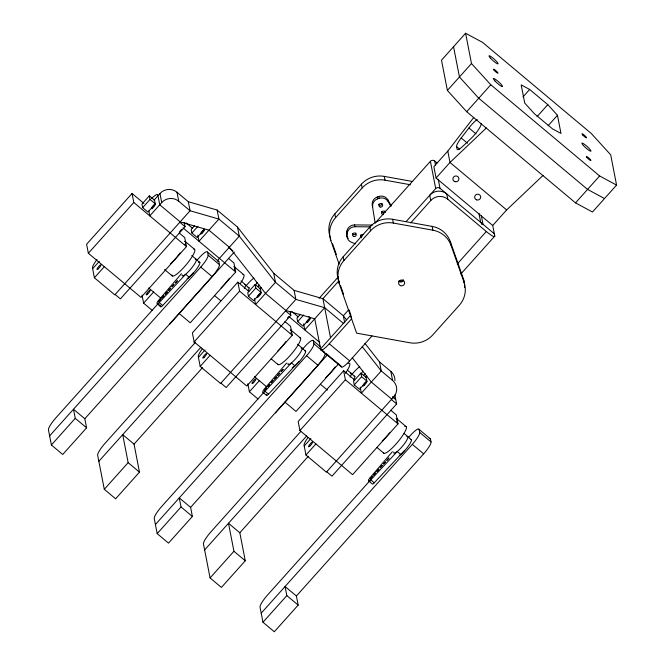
<?xml version="1.0" encoding="UTF-8"?>
<svg xmlns="http://www.w3.org/2000/svg" width="665" height="665" viewBox="0 0 665 665"><rect width="100%" height="100%" fill="white"/><g stroke="black" fill="none" stroke-linecap="round" stroke-linejoin="round"><path stroke-width="1" d="M355.584 243.814L351.685 242.384A7.548 7.298 -11 0 1 347.03 234.213L346.98 230.888A7.548 7.298 -11 0 1 354.536 224.92L372.475 225.069M347.03 234.213L346.98 230.888M460.853 273.98L494.785 236.075L492.723 225.477L436.074 178.012L433.863 166.657L447.786 151.105L473.771 117.431M481.177 123.69A12.078 2.427 -50 0 1 470.986 138.528L462.807 146.275A12.078 2.427 -50 0 1 457.096 149.209L456.589 146.591A12.078 2.427 -50 0 1 461.194 137.988L468.933 127.971A12.078 2.427 -50 0 1 477.179 119.467M181.445 273.697L158.711 300.206A3.017 0.607 -50 0 0 157.073 302.949L157.239 303.822L160.755 306.765A3.017 0.607 -50 0 0 162.684 305.526L193.224 272.874M286.565 363.115L264.495 388.834A3.017 0.607 -50 0 0 262.858 391.577L263.032 392.458L266.549 395.401A3.017 0.607 -50 0 0 268.477 394.162L299.017 361.502M404.129 450.862L374.262 482.798A3.017 0.607 -50 0 1 372.334 484.037L368.817 481.094L368.651 480.213A3.017 0.607 -50 0 1 370.289 477.47L392.35 451.743M143.923 203.415L132.052 193.473L86.6 244.254L88.354 253.274L141.013 297.396L186.474 246.615L184.72 237.596L179.209 232.974M88.354 253.274L133.806 202.493L132.052 193.473M149.326 195.834L141.969 204.055L142.667 207.638L147.929 212.044L155.278 203.831L154.579 200.24L149.326 195.834L150.024 199.425L155.278 203.831M142.667 207.638L150.024 199.425M92.643 268.743L99.268 261.345M154.006 200.198L159.966 193.532A12.078 11.679 -11 0 1 176.99 192.243L188.328 201.744L217.139 210.04L237.538 227.131L273.714 273.282L294.113 290.381L322.924 298.676L343.331 315.767L346.498 319.815M188.328 201.744L190.082 210.763L114.796 294.861L94.397 277.771L104.338 266.665M343.514 323.473L324.678 307.696L295.867 299.4L275.468 282.309L239.292 236.158L218.893 219.068L190.082 210.763L178.744 201.271A12.078 11.679 -11 0 0 161.72 202.559L149.791 215.884L148.819 210.872M179.583 231.736L181.653 229.425M184.222 222.359L185.061 226.657L120.39 298.893L115.136 294.487M194.529 225.709L191.188 229.45L191.886 233.033L197.148 237.438L204.496 229.226M191.886 233.033L197.904 226.316M152.243 310.397L143.607 303.165L153.549 292.06M158.179 303.581L55.818 417.928A12.078 2.427 -50 0 0 48.454 429.848L51.396 444.985L62.726 454.486L86.591 427.828L84.821 418.742L73.491 409.249L75.253 418.327L86.591 427.828M196.915 260.314L198.985 257.995A12.078 2.427 -50 0 1 207.53 252.143L218.868 261.636L219.45 264.67A12.078 2.427 -50 0 1 212.085 276.582L84.821 418.742M49.626 435.899L200.755 267.081A12.078 2.427 -50 0 0 208.12 255.169L207.53 252.143M51.396 444.985L75.253 418.327M217.347 260.68L239.292 236.158L237.538 227.131M169.608 324.287L234.279 252.052M228.428 258.369L233.939 262.991L235.693 272.01L190.232 322.791L179.218 313.556M248.918 291.386L237.846 282.11L192.385 332.882L194.371 343.074M465.6 33.25L441.502 60.174L447.387 90.457L466.697 111.703L575.508 202.875L592.473 212.01L616.571 185.086L610.686 154.804L591.368 133.557L482.557 42.385L465.6 33.25L471.485 63.532L490.803 84.779L599.614 175.951L616.571 185.086M237.846 282.11L239.6 291.129L194.138 341.91L246.798 386.033L292.259 335.251L290.505 326.224L284.994 321.611M195.635 342.109L105.028 443.322A12.078 2.427 -50 0 0 97.664 455.234L104.289 489.299L115.619 498.8L139.484 472.142L134.039 444.137L122.709 434.636L128.154 462.649L139.484 472.142M246.125 285.709L248.203 283.39A12.078 2.427 -50 0 1 253.997 277.995M255.111 284.47L247.754 292.683L248.452 296.274L253.714 300.68L261.071 292.467L260.372 288.876L255.111 284.47L255.809 288.061L261.071 292.467M98.844 461.294L200.863 347.329M248.452 296.274L255.809 288.061M198.428 357.379L205.053 349.973M259.791 288.834L261.121 287.355M330.123 236.89A24.156 23.35 -11 0 1 334.836 213.897L361.444 184.18A24.156 23.35 -11 0 1 384.287 176.383L412.699 181.52M294.113 290.381L295.867 299.4L220.581 383.497L200.182 366.407L210.123 355.301M447.387 90.457L471.485 63.532M339.133 264.188L330.862 240.672A24.156 23.35 -11 0 1 335.567 217.688L362.176 187.962A24.156 23.35 -11 0 1 385.018 180.173L410.388 184.754M134.039 444.137L202.509 367.645M104.289 489.299L128.154 462.649M466.697 111.703L490.803 84.779M287.438 318.061L288.818 316.523L319.707 342.4M290.181 311.852L290.846 315.293L226.183 387.529L220.921 383.123M343.173 256.79L369.782 227.064A24.156 23.35 -11 0 1 392.624 219.275L432.192 226.416A24.156 23.35 -11 0 1 450.33 241.611L463.297 278.485L464.029 282.268A24.156 23.35 -11 0 1 459.324 305.26L432.715 334.977A24.156 23.35 -11 0 1 409.873 342.774L356.64 333.157L339.2 283.556L338.46 279.774A24.156 23.35 -11 0 1 343.173 256.79L343.905 260.572A24.156 23.35 -11 0 0 339.2 283.556M375.368 222.783L430.405 161.304A3.051 2.951 -11 0 1 434.694 161.038M343.905 260.572L370.513 230.846A24.156 23.35 -11 0 1 393.356 223.058L432.932 230.206A24.156 23.35 -11 0 1 451.07 245.402L464.029 282.268M300.322 314.346L296.972 318.078L297.671 321.669L302.932 326.074L310.289 317.862L308.784 316.598M297.671 321.669L303.689 314.944M319.134 298.311L338.402 276.781M338.518 281.253L322.924 298.676L330.53 337.778M436.074 178.012L449.989 162.46L486.406 127.938M258.028 399.025L249.4 391.793L259.342 380.688M324.678 307.696L304.794 329.915L303.622 323.897M406.124 221.603L435.7 188.561A3.051 2.951 -11 0 1 439.989 188.286M522.964 96.94L529.664 89.459L547.802 104.654L557.453 115.278L560.986 133.449L552.507 128.877L534.369 113.682L524.718 103.058L521.185 84.887L529.664 89.459M410.679 222.966L430.77 200.522A12.078 11.679 -11 0 1 447.786 199.234L486.306 231.503A12.078 1.904 41.8 0 0 494.785 236.075M263.972 392.217L161.603 506.564A12.078 2.427 -50 0 0 154.238 518.476L157.181 533.621L168.519 543.114L192.376 516.464L190.614 507.378L179.276 497.877L181.046 506.963L192.376 516.464M302.7 348.95L304.778 346.631A12.078 2.427 -50 0 1 313.315 340.779L320.123 346.473M155.419 524.535L306.54 355.717A12.078 2.427 -50 0 0 313.905 343.805L313.315 340.779M348.751 309.707L343.331 315.767L344.694 322.783M157.181 533.621L181.046 506.963M372.009 335.933L349.674 360.879A12.078 2.427 -50 0 1 341.137 366.731L320.729 349.64A12.078 2.427 -50 0 0 329.275 343.78L351.602 318.834L351.053 316M537.087 116.616L547.802 104.654M190.614 507.378L317.878 365.21A12.078 2.427 -50 0 0 325.243 353.298L313.905 343.805M275.401 412.923L327.704 354.495M548.085 125.752L557.453 115.278M338.726 363.722L296.016 411.427L285.002 402.192M354.703 380.014L343.63 370.738L298.178 421.519L299.932 430.546L352.591 474.66L398.044 423.888L396.29 414.86L390.787 410.247M299.932 430.546L345.384 379.765L343.63 370.738M300.738 431.519L210.822 531.958A12.078 2.427 -50 0 0 203.457 543.87L210.074 577.935L221.412 587.436L245.269 560.778L239.824 532.765L228.494 523.272L233.939 551.285L245.269 560.778M351.918 374.345L353.988 372.026A12.078 2.427 -50 0 1 359.79 366.631M457.221 263.997L486.306 231.503M492.723 225.477L506.647 209.932L543.064 175.41M360.904 373.107L353.547 381.319L354.246 384.91L359.499 389.316L366.856 381.103L366.157 377.512L360.904 373.107L361.594 376.689L366.856 381.103M204.629 549.93L306.648 435.966M354.246 384.91L361.594 376.689M304.213 446.015L310.846 438.609M365.584 377.462L366.905 375.983M364.902 343.298L379.499 361.918L390.837 371.411L392.591 380.438A12.078 11.679 -11 0 1 393.705 396.922L326.374 472.133L305.966 455.035L315.908 443.929M239.824 532.765L308.302 456.281M210.074 577.935L233.939 551.285M575.508 202.875L599.614 175.951M392.791 397.113L395.8 399.632L396.631 403.921L331.968 476.165L326.706 471.751M369.757 480.853L267.397 595.2A12.078 2.427 -50 0 0 260.023 607.112L262.974 622.257L274.304 631.75L298.169 605.092L296.399 596.006L285.069 586.513L286.831 595.599L298.169 605.092M408.493 437.587L410.563 435.267A12.078 2.427 -50 0 1 419.108 429.407L430.438 438.908L431.028 441.934A12.078 2.427 -50 0 1 423.663 453.846L296.399 596.006M261.204 613.172L412.333 444.353A12.078 2.427 -50 0 0 419.698 432.441L419.108 429.407M262.974 622.257L286.831 595.599M157.239 303.822A3.017 0.607 -50 0 0 159.176 302.583L185.66 274.263L189.168 277.205M263.032 392.458A3.017 0.607 -50 0 0 264.961 391.219L291.445 362.899L294.961 365.841M368.817 481.094A3.017 0.607 -50 0 0 370.746 479.856L397.238 451.535L400.746 454.478M375.143 223.099L372.284 205.086A7.548 7.298 -11 0 1 377.313 196.998L378.801 196.491A7.548 7.298 -11 0 1 387.836 199.783L391.361 205.967M372.284 205.086L372.641 206.915A7.548 7.298 -11 0 1 377.67 198.827L379.158 198.32A7.548 7.298 -11 0 1 388.185 201.611L390.704 206.025M347.338 232.708A7.548 7.298 -11 0 1 354.894 226.74L370.829 226.881M604.518 198.552L587.561 189.409L478.75 98.245L459.44 76.99L453.547 46.708M468.933 127.971L476.015 133.898M461.194 137.988L467.495 143.266M456.589 146.591L459.731 149.226M506.647 209.932L449.989 162.46L447.786 151.105M437.055 162.992L434.702 161.021L435.492 165.061M494.344 233.806L440.006 188.278L438.235 179.193M392.591 380.438L381.253 370.937L362.217 346.648M229.018 247.646L232.775 250.788M186.017 222.841L192.351 228.145M291.81 311.478L298.136 316.781M392.707 396.681L395.717 399.2L394.877 394.902M329.275 343.78L349.674 360.879M234.471 266.923L243.714 274.67M391.71 399.141L371.311 382.051L352.275 357.762M179.799 222.251L185.061 226.657M285.584 310.887L290.846 315.293M391.377 399.515L396.631 403.921M183.025 227.887L235.693 272.01M240.971 280.954L245.36 284.628M347.496 370.206L351.145 373.265M245.576 284.994L249.092 287.937M351.361 373.622L354.877 376.565M324.512 352.167L320.588 348.884L350.871 315.052L349.142 310.156M326.074 353.481L340.987 365.974L341.137 366.731M208.12 255.169L219.45 264.67M419.698 432.441L431.028 441.934M185.252 241.528L194.496 249.275M291.037 330.156L300.289 337.911M396.822 418.792L406.074 426.539M133.806 202.493L186.474 246.615M239.6 291.129L292.259 335.251M345.384 379.765L398.044 423.888M191.753 255.56L196.142 259.234M297.546 344.196L301.927 347.87M404.062 433.439L407.72 436.506M196.358 259.599L199.874 262.542M302.143 348.227L305.659 351.178M407.936 436.863L411.444 439.806M200.755 267.081L212.085 276.582M306.54 355.717L317.878 365.21M412.333 444.353L423.663 453.846M214.579 295.584L220.747 300.746M320.372 384.22L327.305 390.031A17.373 3.491 -50 0 1 326.964 389.449M164.596 269.541L172.302 276M271.154 358.826L278.086 364.636M376.939 447.454L383.88 453.272M148.644 287.945L161.304 298.552M254.437 376.581L266.399 386.606M370.289 477.47L371.693 478.65M159.176 302.583L162.684 305.526M264.961 391.219L268.477 394.162M370.746 479.856L374.262 482.798M159.184 304.711L160.755 306.765M368.651 480.213L370.056 481.394M332.542 243.747L336.332 254.529M338.46 279.774L339.499 282.716M340.53 285.651L343.63 294.47M481.394 215.984L483.014 224.304M478.933 213.29L480.695 222.368A3.051 2.951 -11 0 1 481.751 224.388M447.786 199.234L446.755 193.931A12.078 11.679 -11 0 0 429.74 195.219L430.77 200.522M450.33 241.611L451.07 245.402M430.405 161.304L435.7 188.561M432.192 226.416L432.932 230.206M384.287 176.383L385.018 180.173M392.624 219.275L393.356 223.058M387.836 199.783L388.185 201.611M378.801 196.491L379.158 198.32M377.313 196.998L377.67 198.827M361.444 184.18L362.176 187.962M369.782 227.064L370.513 230.846M354.536 224.92L354.894 226.74M379.499 361.918L381.253 370.937L361.369 393.156L360.197 387.138M334.836 213.897L335.567 217.688M330.314 237.837L330.862 240.672M320.729 349.64L314.736 318.801L285.925 310.505L265.526 293.415L229.35 247.264L208.951 230.173L180.14 221.877L159.733 204.778L157.829 194.995A12.078 2.427 -50 0 0 151.504 198.527M273.714 273.282L275.468 282.309L255.584 304.52L254.412 298.502M305.966 455.035L304.071 445.259A12.078 2.427 -50 0 1 307.845 437.761M266.374 394.528L266.549 395.401M217.139 210.04L218.893 219.068L199.01 241.279L197.838 235.26M247.837 383.772L249.4 391.793M176.99 192.243L178.744 201.271M200.182 366.407L198.278 356.623A12.078 2.427 -50 0 1 202.06 349.133M159.966 193.532L161.72 202.559M142.052 295.144L143.607 303.165M94.397 277.771L92.493 267.987A12.078 2.427 -50 0 1 96.974 259.558M348.219 238.403A7.548 7.298 -11 0 1 346.673 232.384M382.234 203.889A1.87 1.812 -11 0 1 378.709 204.213M383.339 214.645A1.87 1.812 -11 0 1 381.56 212.941A1.87 1.812 -11 0 1 383.165 211.046A1.87 1.812 -11 0 1 385.251 212.393M384.944 211.079A1.87 1.812 -11 0 1 381.369 211.769M355.891 233.107A1.87 1.812 -11 0 1 352.384 233.806M361.477 237.762A1.87 1.812 -11 0 1 360.871 235.344A1.87 1.812 -11 0 1 363.348 234.604M362.109 236.216A1.87 1.812 -11 0 1 360.405 235.102M244.537 284.637A10.79 2.17 -50 0 1 244.313 288.469M248.053 287.579A10.79 2.17 -50 0 1 248.22 290.713M233.698 266.79A17.373 3.491 -50 0 1 234.321 269.998M229.375 278.278A17.373 3.491 -50 0 1 221.038 287.987M242.949 274.545A17.373 3.491 -50 0 1 240.489 283.357M406.897 436.506A10.79 2.17 -50 0 1 402.242 446.489A10.79 2.17 -50 0 1 393.78 451.942M410.754 439.374A10.79 2.17 -50 0 1 408.485 445.932A10.79 2.17 -50 0 1 399.324 455.517M396.057 418.667A17.373 3.491 -50 0 1 396.681 421.876M389.69 432.824A17.373 3.491 -50 0 1 382.3 440.912M404.752 426.548A17.373 3.491 -50 0 1 398.501 441.119A17.373 3.491 -50 0 1 383.53 452.69M195.319 259.242A10.79 2.17 -50 0 1 190.863 268.984A10.79 2.17 -50 0 1 182.152 274.919M198.428 262.351A10.79 2.17 -50 0 1 197.123 268.352A10.79 2.17 -50 0 1 187.148 278.585M160.589 305.892A3.017 0.607 -50 0 1 160.589 305.725M184.479 241.395A17.373 3.491 -50 0 1 185.103 244.604M180.157 252.883A17.373 3.491 -50 0 1 170.722 263.648M193.731 249.151A17.373 3.491 -50 0 1 185.876 265.119A17.373 3.491 -50 0 1 171.927 274.978M301.112 347.878A10.79 2.17 -50 0 1 296.449 357.861A10.79 2.17 -50 0 1 287.987 363.306M304.62 350.821A10.79 2.17 -50 0 1 302.06 358.177A10.79 2.17 -50 0 1 292.226 367.479M290.264 330.031A17.373 3.491 -50 0 1 290.888 333.24M285.95 341.519A17.373 3.491 -50 0 1 277.604 351.228M299.516 337.778A17.373 3.491 -50 0 1 292.159 353.157A17.373 3.491 -50 0 1 277.746 364.054M350.33 373.265A10.79 2.17 -50 0 1 350.106 377.105M354.187 376.132A10.79 2.17 -50 0 1 353.622 380.048M348.186 363.306A17.373 3.491 -50 0 1 345.376 373.314M335.168 366.914A17.373 3.491 -50 0 1 325.734 377.67M429.282 438.509A12.078 2.427 -50 0 1 430.438 438.908M362.782 370.937A12.078 2.427 -50 0 1 361.211 373.938M217.704 261.237A12.078 2.427 -50 0 1 218.868 261.636M256.989 282.301A12.078 2.427 -50 0 1 255.418 285.302M403.322 279.832A3.017 2.918 -11 0 1 399.191 280.904M390.837 371.411A12.078 11.679 -11 0 1 394.935 380.596M258.045 286.432A12.078 2.427 -50 0 1 259.525 285.119M363.838 375.068A12.078 2.427 -50 0 1 365.318 373.755M463.297 278.485A24.156 23.35 -11 0 1 464.527 287.446M403.605 280.347A3.017 2.918 -11 0 1 398.692 281.17M158.752 301.519L160.722 299.358L158.752 301.519M162.061 297.82L164.039 295.659L162.077 297.762M165.377 294.121L167.331 291.935L165.377 294.121M168.694 290.422L170.647 288.236L168.694 290.422M172.002 286.715L173.956 284.537L172.002 286.715M175.319 283.016L177.289 280.854L175.319 283.016M264.537 390.156L266.515 387.994L264.537 390.156M267.854 386.456L269.824 384.287L267.87 386.398M271.162 382.757L273.091 380.555L271.162 382.757M274.479 379.05L276.432 376.872L274.479 379.05M277.787 375.351L279.749 373.165L277.787 375.351M281.104 371.652L283.082 369.491L281.104 371.652M370.33 478.792L372.3 476.622L370.33 478.792M373.639 475.084L375.617 472.923L373.655 475.026M376.955 471.385L378.884 469.191L376.955 471.385M380.264 467.686L382.242 465.525L380.264 467.686M383.58 463.987L385.534 461.801L383.597 463.929M386.889 460.288L388.85 458.102L386.889 460.288M380.081 206.981A1.87 1.812 -11 0 0 382.624 205.003A1.87 1.812 -11 0 0 379.615 203.881A1.87 1.812 -11 0 0 380.081 206.981M353.755 236.474A1.87 1.812 -11 0 0 356.224 234.413A1.87 1.812 -11 0 0 353.173 233.398A1.87 1.812 -11 0 0 353.755 236.474M583.371 145.477A6.035 0.948 41.8 0 0 590.861 151.221A6.035 0.948 41.8 0 0 585.042 144.762A6.035 0.948 41.8 0 0 583.371 145.477M490.487 58.146A6.035 0.948 41.8 0 0 497.977 63.898A6.035 0.948 41.8 0 0 492.158 57.439A6.035 0.948 41.8 0 0 490.487 58.146M494.901 80.856A6.035 0.948 41.8 0 0 502.391 86.608A6.035 0.948 41.8 0 0 496.572 80.149A6.035 0.948 41.8 0 0 494.901 80.856M582.69 134.962A3.017 0.474 41.8 0 0 586.439 137.838A3.017 0.474 41.8 0 0 583.521 134.604A3.017 0.474 41.8 0 0 582.69 134.962M494.22 70.34A3.017 0.474 41.8 0 0 497.969 73.216A3.017 0.474 41.8 0 0 495.051 69.991A3.017 0.474 41.8 0 0 494.22 70.34M587.104 157.672A3.017 0.474 41.8 0 0 590.852 160.548A3.017 0.474 41.8 0 0 587.935 157.314A3.017 0.474 41.8 0 0 587.104 157.672M454.86 181.628A3.017 2.918 -11 0 0 458.883 178.345A3.017 2.918 -11 0 0 453.987 176.649A3.017 2.918 -11 0 0 454.86 181.628M476.622 199.866A3.017 2.918 -11 0 0 480.645 196.582A3.017 2.918 -11 0 0 475.749 194.887A3.017 2.918 -11 0 0 476.622 199.866M204.047 357.429A3.017 0.607 -50 0 0 206.724 353.522A3.017 0.607 -50 0 0 203.49 356.465A3.017 0.607 -50 0 0 204.047 357.429M309.84 446.057A3.017 0.607 -50 0 0 312.508 442.159A3.017 0.607 -50 0 0 309.275 445.101A3.017 0.607 -50 0 0 309.84 446.057M98.262 268.793A3.017 0.607 -50 0 0 100.93 264.894A3.017 0.607 -50 0 0 97.697 267.829A3.017 0.607 -50 0 0 98.262 268.793M152.709 207.97A3.017 0.607 -50 0 0 155.377 204.072A3.017 0.607 -50 0 0 152.144 207.014A3.017 0.607 -50 0 0 152.709 207.97M258.494 296.607A3.017 0.607 -50 0 0 261.162 292.708A3.017 0.607 -50 0 0 257.929 295.651A3.017 0.607 -50 0 0 258.494 296.607M364.287 385.243A3.017 0.607 -50 0 0 366.955 381.344A3.017 0.607 -50 0 0 363.722 384.279A3.017 0.607 -50 0 0 364.287 385.243M147.48 294.188A3.017 0.607 -50 0 0 150.149 290.281A3.017 0.607 -50 0 0 146.915 293.223A3.017 0.607 -50 0 0 147.48 294.188M201.919 233.365A3.017 0.607 -50 0 0 204.596 229.467A3.017 0.607 -50 0 0 201.362 232.409A3.017 0.607 -50 0 0 201.919 233.365M253.265 382.816A3.017 0.607 -50 0 0 255.934 378.917A3.017 0.607 -50 0 0 252.7 381.86A3.017 0.607 -50 0 0 253.265 382.816M307.712 322.001A3.017 0.607 -50 0 0 310.38 318.094A3.017 0.607 -50 0 0 307.147 321.037A3.017 0.607 -50 0 0 307.712 322.001M400.571 285.667A3.017 2.918 -11 0 0 404.586 282.384A3.017 2.918 -11 0 0 399.69 280.688A3.017 2.918 -11 0 0 400.571 285.667"/></g></svg>
